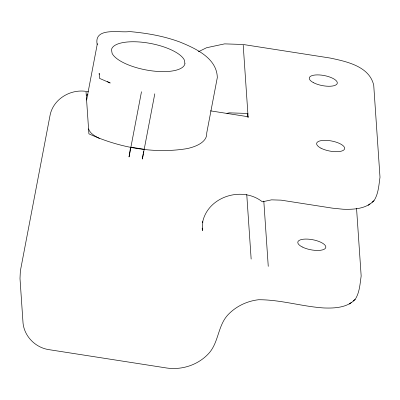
<?xml version="1.0" encoding="UTF-8"?>
<svg xmlns="http://www.w3.org/2000/svg" width="400" height="400" viewBox="0 0 400 400"><rect width="100%" height="100%" fill="white"/><g stroke="black" fill="none" stroke-linecap="round" stroke-linejoin="round"><path stroke-width="0.6" d="M97.355 43.665L86.595 100.04L86.86 98.705M141.485 91.71L129.03 156.985A10.68 0.935 -81.1 0 0 130.465 147.09M154.795 93.785L142.34 159.065A10.68 0.935 -81.1 0 0 143.24 153.64M247.165 117.125L247.865 113.455L229.3 112.85L226.88 113.37M202.205 228.09L202.375 230.58L202.805 221.73L202.515 222.69C207.445 196.63 242.135 185.685 262.35 201.815L271.55 199.845L281.135 200.155L332.34 208.14L343.035 209.235C353.795 209.625 366.085 208.925 374.02 200.655C378.455 193.86 378.85 185.085 380 177.255L373.735 85.335C369.51 66.28 346.465 61.5 330.175 58.05L243.1 44.475L224.605 43.875L206.555 47.74L198.35 51.775M88.385 91.82C71.74 87.95 52.955 98.6 49.945 115.9L20.365 270.94L20 278.49L23.045 323.15C24.435 336.545 35.55 347.63 48.78 349.625L167.01 368.055C182.19 370.14 197.995 364.94 208.515 353.695C218.85 342.615 217.655 325.775 228.035 314.725C236.1 306.265 246.935 301.1 258.51 299.74C280.375 299.615 301.54 306.42 323.285 307.92L324.195 307.97C334.96 308.36 347.25 307.66 355.185 299.39C359.62 292.595 360.015 283.815 361.165 275.99L356.55 208.29M368.18 205.31L370.05 203.825M371.995 202.265L374.02 200.655M349.345 304.045L351.21 302.56M353.16 301L355.185 299.39M86.255 95.07L88.03 94.835M210.405 110.845L248 116.71M130.9 147.195L144.21 149.27M107.42 81.63L110.205 83.01L99.485 78.345L99.145 73.38L99.45 74.34M99.35 138.38C95.17 136.195 90.07 133.685 88.56 128.865M263.81 201.1L268.26 266.385M243.21 45.16L248.135 117.395A10.68 0.935 -81.1 0 0 247.75 116.735M246.75 194.44L251.155 259.1M97.18 44.55C93.57 26.655 120.015 33.05 129.35 31.58L130.265 31.63C146.585 33.125 162.845 35.9 178.31 41.46L179.345 41.805C194.9 48.16 216.855 57.775 217.315 77.545L206.725 133.03A72.1 25.9 10.8 0 1 187.225 148.595C154.02 154.095 119.33 147.72 88.9 133.83L86.055 92.125M143.52 151.495A10.68 0.935 -81.1 0 1 143.385 152.555M184.95 63.64L184.31 59.98A37.385 13.43 10.8 0 0 145.765 42.67A37.385 13.43 10.8 0 0 111.485 49.735L112.125 53.395A37.385 13.43 10.8 0 0 150.665 70.7A37.385 13.43 10.8 0 0 184.95 63.64M302.155 246.93A14.24 5.115 10.8 0 0 325.445 248.23A14.24 5.115 10.8 0 0 307.84 239.12A14.24 5.115 10.8 0 0 302.155 246.93M320.99 148.195A14.24 5.115 10.8 0 0 344.28 149.495A14.24 5.115 10.8 0 0 326.675 140.385A14.24 5.115 10.8 0 0 320.99 148.195M313.63 82.75A14.24 5.115 10.8 0 0 336.92 84.05A14.24 5.115 10.8 0 0 319.315 74.94A14.24 5.115 10.8 0 0 313.63 82.75"/></g></svg>
